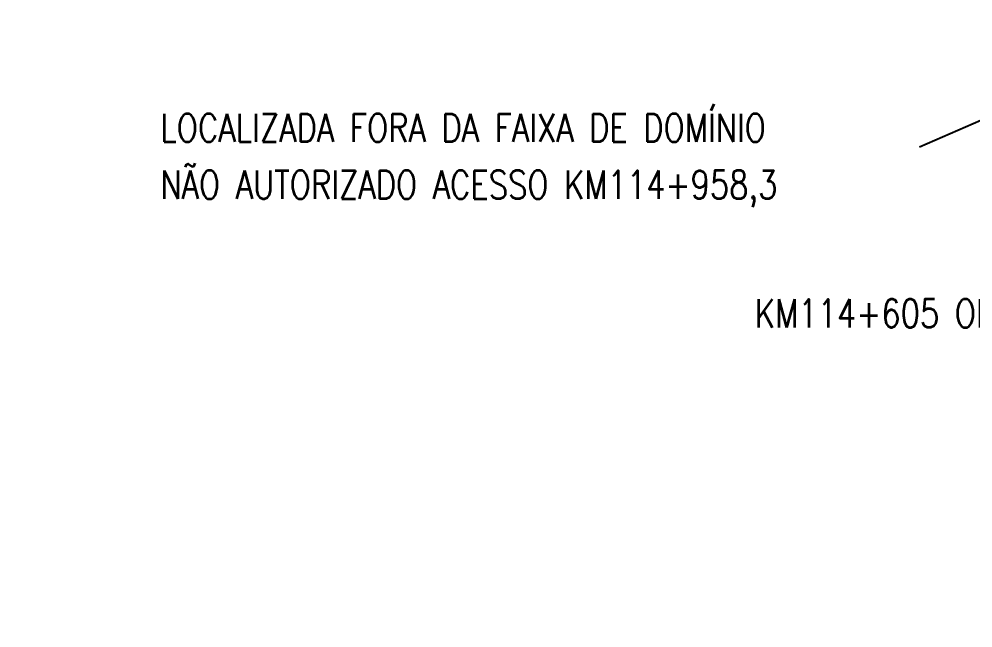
# Model space of a CAD drawing. Header units: metres. Extents: x 318500 to 325275, y 7408834 to 7428799.
# Drawn here: x 320186 to 322218, y 7420493 to 7421790 of the extents above; entities that cross this region are included whole.
import ezdxf

# ---------------------------------------------------------------- set-up
doc = ezdxf.new("R2010")
doc.units = ezdxf.units.M
doc.header["$MEASUREMENT"] = 0
doc.layers.add('_TEXTO_CONGELA', color=45, linetype='Continuous', plot=False)
doc.layers.add('Vias Primárias', color=230, linetype='Continuous')
doc.styles.add('ROMANS', font='romans', dxfattribs={"height": 0.2})

msp = doc.modelspace()

# ---------------------------------------------------------------- linework, layer by layer
at = {"layer": '_TEXTO_CONGELA'}
msp.add_line((322653.4, 7421755.6), (322103.8, 7421517.4), dxfattribs=at)
at = {"layer": 'Vias Primárias'}
for points in [[(323715.6, 7420145.5, 0), (323709, 7420132.9)], [(323831.1, 7420001.8, 0), (323833.8, 7420008.4, 0.220888)]]:
    msp.add_lwpolyline(points, format="xyb", dxfattribs=at)

# ---------------------------------------------------------------- texts
at = {"layer": '_TEXTO_CONGELA', "style": 'ROMANS', "width": 0.8}
for s, p in [('LOCALIZADA FORA DA FAIXA DE DOMÍNIO', (320486.9, 7421528.5)), ('NÃO AUTORIZADO ACESSO KM114+958,3', (320486.9, 7421407.4)), ('KM114+605 OK', (321753.1, 7421133.2))]:
    msp.add_text(s, height=60, dxfattribs=at).set_placement(p)

doc.saveas('drawing.dxf')
